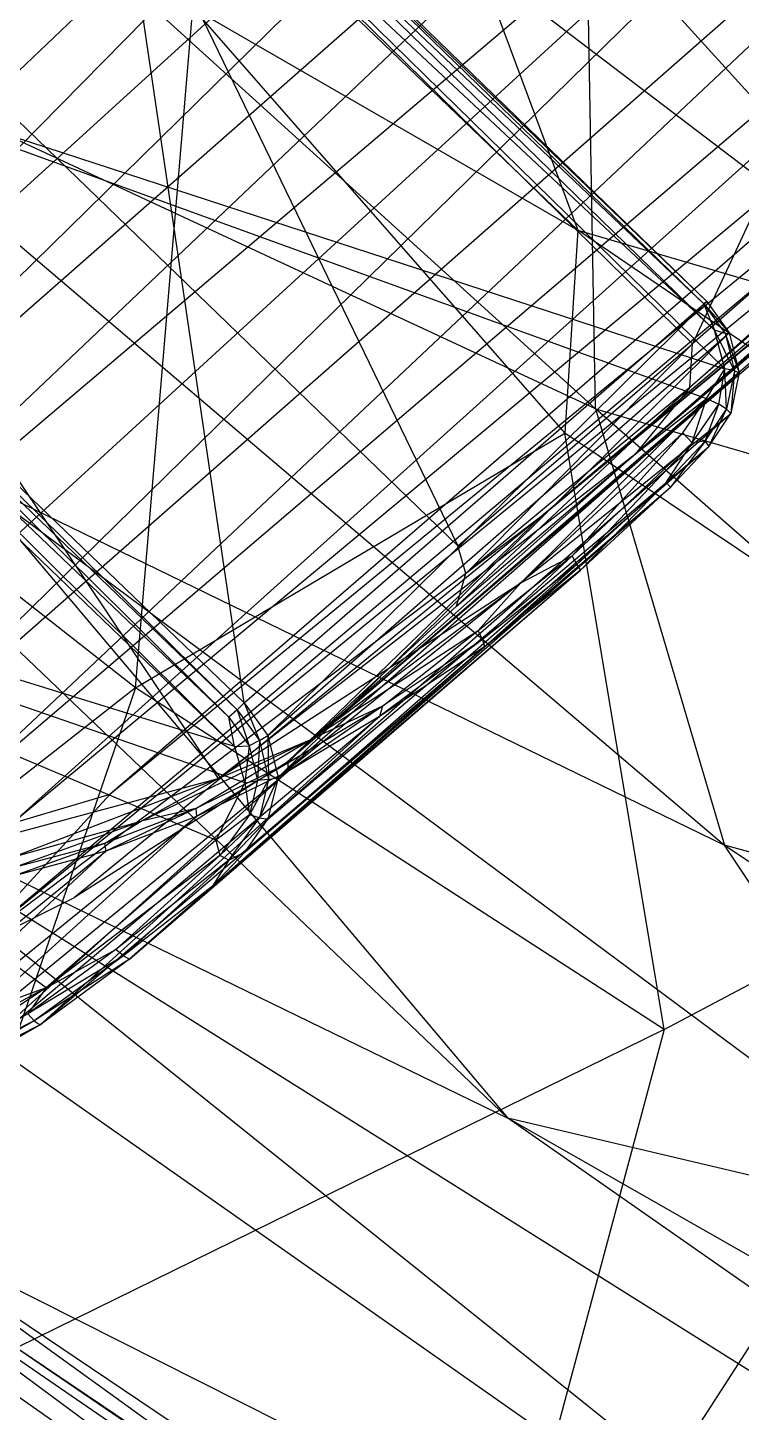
# Model space of a CAD drawing. Extents: x 11992 to 29481, y -6727 to 6811.
# Drawn here: x 17002.15 to 17025.23, y -2092.45 to -2047.7 of the extents above; entities that cross this region are included whole.
import ezdxf

# ---------------------------------------------------------------- set-up
doc = ezdxf.new("R2010")
doc.units = 0
doc.header["$MEASUREMENT"] = 0
doc.layers.get('0').update_dxf_attribs({"color": 8, "linetype": 'CONTINUOUS'})
doc.layers.add('zoylight 5回路', color=4, linetype='CONTINUOUS')

msp = doc.modelspace()

# ---------------------------------------------------------------- linework, layer by layer
for p, q in [((17061.302, -1977.135, -2067.171), (17023.643, -2057.915, -2361.453)), ((17086.884, -2002.734, -2067.229), (17023.556, -2059.334, -2362.908)), ((17086.884, -2002.734, -2067.229), (17023.643, -2057.915, -2361.453)), ((17087.116, -2003.934, -2067.295), (17021.79, -2061.489, -2366.886)), ((17087.116, -2003.934, -2067.295), (17023.556, -2059.334, -2362.908)), ((17086.35, -2005.136, -2067.105), (17021.79, -2061.489, -2366.886)), ((17038.254, -2014.583, -2066.634), (16987.306, -2062.885, -2361.664)), ((17038.254, -2014.583, -2066.634), (16987.906, -2065.765, -2361.828)), ((17040.011, -2018.333, -2066.99), (16987.906, -2065.765, -2361.828)), ((17040.011, -2018.333, -2066.99), (16989.072, -2068.32, -2361.805)), ((17042.572, -2021.329, -2066.628), (16989.072, -2068.32, -2361.805)), ((17042.572, -2021.329, -2066.628), (16990.714, -2070.524, -2361.881)), ((17068.923, -2021.947, -2067.098), (17018.741, -2063.507, -2326.73)), ((17045.709, -2023.903, -2066.654), (16990.714, -2070.524, -2361.881)), ((17045.709, -2023.903, -2066.654), (16992.914, -2072.227, -2361.681)), ((17045.709, -2023.903, -2066.654), (16995.434, -2073.143, -2361.219)), ((17065.18, -2024.412, -2067.085), (17000.14, -2077.571, -2399.003)), ((17065.18, -2024.412, -2067.085), (17018.741, -2063.507, -2326.73)), ((17049.328, -2025.846, -2066.996), (16995.434, -2073.143, -2361.219)), ((17049.328, -2025.846, -2066.996), (16998.516, -2073.677, -2361.137)), ((17061.288, -2026.141, -2067.066), (17000.14, -2077.571, -2399.003)), ((17061.288, -2026.141, -2067.066), (17004.802, -2072.484, -2359.407)), ((17053.415, -2026.864, -2066.648), (16998.516, -2073.677, -2361.137)), ((17053.415, -2026.864, -2066.648), (17001.648, -2073.422, -2360.337)), ((17057.461, -2027.005, -2066.665), (17001.648, -2073.422, -2360.337)), ((17057.461, -2027.005, -2066.665), (17004.802, -2072.484, -2359.407)), ((17061.103, -2027.83, -2162.831), (17010.543, -2071.442, -2399.008)), ((17061.103, -2027.83, -2162.831), (17021.79, -2061.489, -2366.886)), ((17002.761, -2037.269, -2361.888), (17024.689, -2058.728, -2361.891)), ((17002.761, -2037.269, -2361.888), (17024.359, -2057.474, -2361.98)), ((17003.584, -2037.259, -2361.984), (17024.359, -2057.474, -2361.98)), ((17024, -2056.612, -2362.175), (17003.584, -2037.259, -2361.984)), ((17009.156, -2069.524, -2436.764), (17004.427, -2037.463, -2362.558)), ((17004.427, -2037.463, -2362.558), (17024.106, -2056.551, -2362.546)), ((17003.16, -2037.836, -2360.973), (17016.061, -2064.446, -2399.007)), ((17003.16, -2037.836, -2360.973), (17023.643, -2057.915, -2361.453)), ((17004.366, -2037.571, -2362.176), (17024.106, -2056.551, -2362.546)), ((17004.366, -2037.571, -2362.176), (17024, -2056.612, -2362.175)), ((17047.609, -2039.667, -2194.54), (17010.543, -2071.442, -2399.008)), ((17018.741, -2063.507, -2326.73), (17047.609, -2039.667, -2194.54)), ((17017.681, -2082.94, -1717.375), (16973.499, -2040.779, -1711.7)), ((17019.936, -2054.244, -2052.918), (17006.678, -2041.523, -2054.471)), ((17020.515, -2060.023, -1734.917), (17001.58, -2042.862, -1732.218)), ((17020.231, -2044.072, -1756.476), (17039.864, -2065.669, -1749.149)), ((17020.515, -2060.023, -1734.917), (17020.231, -2044.072, -1756.476)), ((17016.061, -2064.446, -2399.007), (16996.137, -2045.211, -2399.006)), ((17016.741, -2045.667, -2060.705), (17019.936, -2054.244, -2052.918)), ((17016.741, -2045.667, -2060.705), (17033.069, -2058.097, -2060.727)), ((17020.515, -2060.023, -1734.917), (16993.179, -2047.329, -1720.574)), ((16993.179, -2047.329, -1720.574), (17024.684, -2074.118, -1724.889)), ((17005.637, -2069.034, -1911.244), (17007.489, -2047.074, -2042.029)), ((17007.489, -2047.074, -2042.029), (17019.514, -2060.805, -2023.132)), ((17007.489, -2047.074, -2042.029), (17019.936, -2054.244, -2052.918)), ((16992.349, -2048.186, -2361.501), (17008.315, -2071.961, -2361.481)), ((16992.349, -2048.186, -2361.501), (17024.097, -2059.689, -2361.716)), ((16992.349, -2048.186, -2361.501), (17024.689, -2058.728, -2361.891)), ((17008.839, -2070.933, -2437.356), (16989.511, -2051.752, -2437.304)), ((17008.654, -2069.987, -2437.31), (16989.511, -2051.752, -2437.304)), ((17008.839, -2070.933, -2437.356), (16989.283, -2052.155, -2437.35)), ((17008.927, -2069.75, -2437.136), (16990.505, -2052.062, -2437.136)), ((16990.505, -2052.062, -2437.136), (17008.654, -2069.987, -2437.31)), ((17008.927, -2069.75, -2437.136), (16990.719, -2051.834, -2436.776)), ((17009.156, -2069.524, -2436.764), (16990.719, -2051.834, -2436.776)), ((17019.936, -2054.244, -2052.918), (17019.514, -2060.805, -2023.132)), ((17038.328, -2066.754, -2053.265), (17019.936, -2054.244, -2052.918)), ((17019.936, -2054.244, -2052.918), (17033.069, -2058.097, -2060.727)), ((17009.156, -2069.524, -2436.764), (17024.106, -2056.551, -2362.546)), ((17009.919, -2070.575, -2436.749), (17024.106, -2056.551, -2362.546)), ((17024, -2056.612, -2362.175), (17024.106, -2056.551, -2362.546)), ((17024, -2056.612, -2362.175), (17024.836, -2057.565, -2362.533)), ((17024, -2056.612, -2362.175), (17024.705, -2057.583, -2362.163)), ((17024, -2056.612, -2362.175), (17024.359, -2057.474, -2361.98)), ((17024.106, -2056.551, -2362.546), (17024.836, -2057.565, -2362.533)), ((17009.919, -2070.575, -2436.749), (17024.836, -2057.565, -2362.533)), ((17010.249, -2071.932, -2436.65), (17024.836, -2057.565, -2362.533)), ((17024.689, -2058.728, -2361.891), (17024.359, -2057.474, -2361.98)), ((17024.705, -2057.583, -2362.163), (17024.359, -2057.474, -2361.98)), ((17025.01, -2058.791, -2362.092), (17024.359, -2057.474, -2361.98)), ((17024.705, -2057.583, -2362.163), (17024.836, -2057.565, -2362.533)), ((17024.705, -2057.583, -2362.163), (17025.156, -2058.846, -2362.454)), ((17024.705, -2057.583, -2362.163), (17025.01, -2058.791, -2362.092)), ((17024.836, -2057.565, -2362.533), (17025.156, -2058.846, -2362.454)), ((17016.061, -2064.446, -2399.007), (17023.643, -2057.915, -2361.453)), ((17016.315, -2065.337, -2399.008), (17023.643, -2057.915, -2361.453)), ((17023.556, -2059.334, -2362.908), (17023.643, -2057.915, -2361.453)), ((17005.637, -2069.034, -1911.244), (16991.758, -2058.192, -1899.026)), ((17010.249, -2071.932, -2436.65), (17025.156, -2058.846, -2362.454)), ((17024.097, -2059.689, -2361.716), (17024.689, -2058.728, -2361.891)), ((17024.495, -2059.873, -2361.781), (17024.689, -2058.728, -2361.891)), ((17024.751, -2060.03, -2361.967), (17024.689, -2058.728, -2361.891)), ((17025.01, -2058.791, -2362.092), (17024.689, -2058.728, -2361.891)), ((17025.01, -2058.791, -2362.092), (17024.751, -2060.03, -2361.967)), ((17025.01, -2058.791, -2362.092), (17024.886, -2060.166, -2362.348)), ((17025.156, -2058.846, -2362.454), (17024.886, -2060.166, -2362.348)), ((17025.01, -2058.791, -2362.092), (17025.156, -2058.846, -2362.454)), ((17023.556, -2059.334, -2362.908), (17016.013, -2066.393, -2399.009)), ((17023.556, -2059.334, -2362.908), (17016.315, -2065.337, -2399.008)), ((17023.556, -2059.334, -2362.908), (17021.79, -2061.489, -2366.886)), ((17008.315, -2071.961, -2361.481), (17024.097, -2059.689, -2361.716)), ((17018.097, -2065.642, -2361.542), (17024.097, -2059.689, -2361.716)), ((17023.331, -2060.8, -2361.599), (17024.097, -2059.689, -2361.716)), ((17023.641, -2061.117, -2361.663), (17024.097, -2059.689, -2361.716)), ((17023.641, -2061.117, -2361.663), (17024.495, -2059.873, -2361.781)), ((17024.053, -2061.064, -2361.869), (17024.495, -2059.873, -2361.781)), ((17024.097, -2059.689, -2361.716), (17024.495, -2059.873, -2361.781)), ((17024.751, -2060.03, -2361.967), (17024.495, -2059.873, -2361.781)), ((17009.921, -2073.278, -2436.518), (17024.886, -2060.166, -2362.348)), ((17010.249, -2071.932, -2436.65), (17024.886, -2060.166, -2362.348)), ((17042.066, -2078.91, -1733.583), (17020.515, -2060.023, -1734.917)), ((17020.515, -2060.023, -1734.917), (17039.864, -2065.669, -1749.149)), ((17020.515, -2060.023, -1734.917), (17024.684, -2074.118, -1724.889)), ((17024.053, -2061.064, -2361.869), (17024.751, -2060.03, -2361.967)), ((17024.172, -2061.237, -2362.255), (17024.751, -2060.03, -2361.967)), ((17024.172, -2061.237, -2362.255), (17024.886, -2060.166, -2362.348)), ((17024.751, -2060.03, -2361.967), (17024.886, -2060.166, -2362.348)), ((17005.637, -2069.034, -1911.244), (17019.514, -2060.805, -2023.132)), ((17018.097, -2065.642, -2361.542), (17023.331, -2060.8, -2361.599)), ((17036.99, -2072.507, -2023.833), (17019.514, -2060.805, -2023.132)), ((17022.734, -2080.079, -1923.262), (17019.514, -2060.805, -2023.132)), ((17019.751, -2064.77, -2361.616), (17023.331, -2060.8, -2361.599)), ((17019.751, -2064.77, -2361.616), (17023.641, -2061.117, -2361.663)), ((17019.909, -2065.047, -2361.803), (17023.641, -2061.117, -2361.663)), ((17024.053, -2061.064, -2361.869), (17022.794, -2062.399, -2361.828)), ((17022.794, -2062.399, -2361.828), (17023.641, -2061.117, -2361.663)), ((17024.053, -2061.064, -2361.869), (17022.939, -2062.553, -2362.216)), ((17023.331, -2060.8, -2361.599), (17023.641, -2061.117, -2361.663)), ((17024.053, -2061.064, -2361.869), (17023.641, -2061.117, -2361.663)), ((17024.053, -2061.064, -2361.869), (17024.172, -2061.237, -2362.255)), ((17009.178, -2074.333, -2436.421), (17024.172, -2061.237, -2362.255)), ((17009.921, -2073.278, -2436.518), (17024.172, -2061.237, -2362.255)), ((17021.79, -2061.489, -2366.886), (17010.543, -2071.442, -2399.008)), ((17016.013, -2066.393, -2399.009), (17021.79, -2061.489, -2366.886)), ((17024.172, -2061.237, -2362.255), (17022.939, -2062.553, -2362.216)), ((17008.231, -2073.954, -2437.041), (16979.716, -2061.937, -2436.925)), ((17002.753, -2078.73, -2436.959), (16979.716, -2061.937, -2436.925)), ((17008.839, -2070.933, -2437.356), (16979.716, -2061.937, -2436.925)), ((17009.174, -2072.109, -2437.251), (16979.716, -2061.937, -2436.925)), ((17032.941, -2086.539, -1721.299), (17000.153, -2062.199, -1717.138)), ((17000.153, -2062.199, -1717.138), (17017.681, -2082.94, -1717.375)), ((17000.153, -2062.199, -1717.138), (17024.684, -2074.118, -1724.889)), ((17008.126, -2075.444, -2436.378), (17022.939, -2062.553, -2362.216)), ((17009.178, -2074.333, -2436.421), (17022.939, -2062.553, -2362.216)), ((17022.794, -2062.399, -2361.828), (17019.909, -2065.047, -2361.803)), ((17022.794, -2062.399, -2361.828), (17020.021, -2065.239, -2362.19)), ((17022.939, -2062.553, -2362.216), (17020.021, -2065.239, -2362.19)), ((17022.794, -2062.399, -2361.828), (17022.939, -2062.553, -2362.216)), ((17018.741, -2063.507, -2326.73), (17000.14, -2077.571, -2399.003)), ((17018.741, -2063.507, -2326.73), (17003.669, -2075.814, -2399.006)), ((17018.741, -2063.507, -2326.73), (17010.543, -2071.442, -2399.008)), ((17016.315, -2065.337, -2399.008), (17016.061, -2064.446, -2399.007)), ((17016.715, -2067.188, -2361.591), (17019.751, -2064.77, -2361.616)), ((17016.852, -2067.479, -2361.777), (17019.751, -2064.77, -2361.616)), ((17018.097, -2065.642, -2361.542), (17019.751, -2064.77, -2361.616)), ((17019.909, -2065.047, -2361.803), (17019.751, -2064.77, -2361.616)), ((17005.448, -2077.807, -2436.345), (17020.021, -2065.239, -2362.19)), ((17008.126, -2075.444, -2436.378), (17020.021, -2065.239, -2362.19)), ((17019.909, -2065.047, -2361.803), (17016.852, -2067.479, -2361.777)), ((17019.909, -2065.047, -2361.803), (17016.919, -2067.71, -2362.163)), ((17020.021, -2065.239, -2362.19), (17016.919, -2067.71, -2362.163)), ((17019.909, -2065.047, -2361.803), (17020.021, -2065.239, -2362.19)), ((17008.315, -2071.961, -2361.481), (17018.097, -2065.642, -2361.542)), ((17011.283, -2070.717, -2361.556), (17018.097, -2065.642, -2361.542)), ((17016.013, -2066.393, -2399.009), (17016.315, -2065.337, -2399.008)), ((17018.097, -2065.642, -2361.542), (17016.715, -2067.188, -2361.591)), ((17016.013, -2066.393, -2399.009), (17010.543, -2071.442, -2399.008)), ((17011.283, -2070.717, -2361.556), (17016.715, -2067.188, -2361.591)), ((17016.852, -2067.479, -2361.777), (17013.526, -2069.965, -2362.135)), ((17013.625, -2069.631, -2361.756), (17016.715, -2067.188, -2361.591)), ((17016.852, -2067.479, -2361.777), (17013.625, -2069.631, -2361.756)), ((17016.852, -2067.479, -2361.777), (17016.715, -2067.188, -2361.591)), ((17016.852, -2067.479, -2361.777), (17016.919, -2067.71, -2362.163)), ((17002.556, -2079.921, -2436.311), (17016.919, -2067.71, -2362.163)), ((17005.448, -2077.807, -2436.345), (17016.919, -2067.71, -2362.163)), ((17016.919, -2067.71, -2362.163), (17013.526, -2069.965, -2362.135)), ((17005.637, -2069.034, -1911.244), (16986.677, -2083.917, -1748.695)), ((17005.637, -2069.034, -1911.244), (16997.631, -2092.401, -1751.728)), ((17022.734, -2080.079, -1923.262), (17005.637, -2069.034, -1911.244)), ((17008.927, -2069.75, -2437.136), (17009.156, -2069.524, -2436.764)), ((17009.156, -2069.524, -2436.764), (17009.919, -2070.575, -2436.749)), ((17009.156, -2069.524, -2436.764), (17009.643, -2070.743, -2437.121)), ((17013.625, -2069.631, -2361.756), (17010.563, -2071.473, -2361.738)), ((17013.625, -2069.631, -2361.756), (17010.565, -2071.741, -2362.122)), ((17013.625, -2069.631, -2361.756), (17011.283, -2070.717, -2361.556)), ((17013.625, -2069.631, -2361.756), (17013.526, -2069.965, -2362.135)), ((16999.592, -2081.638, -2436.296), (17013.526, -2069.965, -2362.135)), ((17002.556, -2079.921, -2436.311), (17013.526, -2069.965, -2362.135)), ((17008.927, -2069.75, -2437.136), (17008.654, -2069.987, -2437.31)), ((17008.839, -2070.933, -2437.356), (17008.654, -2069.987, -2437.31)), ((17008.654, -2069.987, -2437.31), (17009.317, -2070.907, -2437.296)), ((17008.927, -2069.75, -2437.136), (17009.643, -2070.743, -2437.121)), ((17008.927, -2069.75, -2437.136), (17009.317, -2070.907, -2437.296)), ((17013.526, -2069.965, -2362.135), (17010.565, -2071.741, -2362.122)), ((17009.643, -2070.743, -2437.121), (17009.919, -2070.575, -2436.749)), ((17009.919, -2070.575, -2436.749), (17010.249, -2071.932, -2436.65)), ((17009.919, -2070.575, -2436.749), (17009.94, -2071.998, -2437.037)), ((16986.961, -2070.736, -1714.131), (17038.858, -2107.121, -1719.945)), ((17005.82, -2073.34, -2361.508), (17011.283, -2070.717, -2361.556)), ((17007.593, -2072.938, -2361.71), (17011.283, -2070.717, -2361.556)), ((17008.315, -2071.961, -2361.481), (17011.283, -2070.717, -2361.556)), ((17008.839, -2070.933, -2437.356), (17009.317, -2070.907, -2437.296)), ((17008.839, -2070.933, -2437.356), (17009.174, -2072.109, -2437.251)), ((17009.317, -2070.907, -2437.296), (17009.174, -2072.109, -2437.251)), ((17009.643, -2070.743, -2437.121), (17009.317, -2070.907, -2437.296)), ((17009.317, -2070.907, -2437.296), (17009.583, -2072.03, -2437.214)), ((17009.643, -2070.743, -2437.121), (17009.583, -2072.03, -2437.214)), ((17009.643, -2070.743, -2437.121), (17009.94, -2071.998, -2437.037)), ((17010.563, -2071.473, -2361.738), (17011.283, -2070.717, -2361.556)), ((17010.543, -2071.442, -2399.008), (17003.669, -2075.814, -2399.006)), ((17010.563, -2071.473, -2361.738), (17007.593, -2072.938, -2361.71)), ((17010.563, -2071.473, -2361.738), (17007.611, -2073.196, -2362.095)), ((17010.563, -2071.473, -2361.738), (17010.565, -2071.741, -2362.122)), ((16994.724, -2071.782, -1714.023), (17063.676, -2115.075, -1721.321)), ((16994.724, -2071.782, -1714.023), (17038.858, -2107.121, -1719.945)), ((16994.724, -2071.782, -1714.023), (17017.681, -2082.94, -1717.375)), ((16996.568, -2083.203, -2436.274), (17010.565, -2071.741, -2362.122)), ((16999.511, -2074.323, -2361.354), (17008.315, -2071.961, -2361.481)), ((16999.592, -2081.638, -2436.296), (17010.565, -2071.741, -2362.122)), ((17001.658, -2074.512, -2361.449), (17008.315, -2071.961, -2361.481)), ((17005.82, -2073.34, -2361.508), (17008.315, -2071.961, -2361.481)), ((17010.565, -2071.741, -2362.122), (17007.611, -2073.196, -2362.095)), ((17010.249, -2071.932, -2436.65), (17009.648, -2073.237, -2436.9)), ((17010.249, -2071.932, -2436.65), (17009.921, -2073.278, -2436.518)), ((17009.94, -2071.998, -2437.037), (17010.249, -2071.932, -2436.65)), ((17009.174, -2072.109, -2437.251), (17008.231, -2073.954, -2437.041)), ((17009.174, -2072.109, -2437.251), (17009.583, -2072.03, -2437.214)), ((17009.174, -2072.109, -2437.251), (17009.321, -2073.139, -2437.082)), ((17009.94, -2071.998, -2437.037), (17009.321, -2073.139, -2437.082)), ((17009.583, -2072.03, -2437.214), (17009.321, -2073.139, -2437.082)), ((17009.94, -2071.998, -2437.037), (17009.583, -2072.03, -2437.214)), ((17009.94, -2071.998, -2437.037), (17009.648, -2073.237, -2436.9)), ((17000.14, -2077.571, -2399.003), (17004.802, -2072.484, -2359.407)), ((17004.802, -2072.484, -2359.407), (17001.648, -2073.422, -2360.337)), ((17016.065, -2104.914, -1753.82), (17036.99, -2072.507, -2023.833)), ((17022.734, -2080.079, -1923.262), (17036.99, -2072.507, -2023.833)), ((16993.774, -2084.408, -2436.253), (17007.611, -2073.196, -2362.095)), ((16996.568, -2083.203, -2436.274), (17007.611, -2073.196, -2362.095)), ((17007.593, -2072.938, -2361.71), (17004.634, -2074.065, -2361.678)), ((17007.593, -2072.938, -2361.71), (17004.68, -2074.316, -2362.064)), ((17007.611, -2073.196, -2362.095), (17004.68, -2074.316, -2362.064)), ((17007.593, -2072.938, -2361.71), (17005.82, -2073.34, -2361.508)), ((17007.593, -2072.938, -2361.71), (17007.611, -2073.196, -2362.095)), ((17009.321, -2073.139, -2437.082), (17008.231, -2073.954, -2437.041)), ((17009.321, -2073.139, -2437.082), (17008.366, -2074.449, -2436.97)), ((17009.648, -2073.237, -2436.9), (17008.366, -2074.449, -2436.97)), ((17008.652, -2074.607, -2436.789), (17009.648, -2073.237, -2436.9)), ((17008.652, -2074.607, -2436.789), (17009.921, -2073.278, -2436.518)), ((17009.178, -2074.333, -2436.421), (17009.921, -2073.278, -2436.518)), ((17009.648, -2073.237, -2436.9), (17009.321, -2073.139, -2437.082)), ((17009.648, -2073.237, -2436.9), (17009.921, -2073.278, -2436.518)), ((17001.658, -2074.512, -2361.449), (17005.82, -2073.34, -2361.508)), ((17001.674, -2074.849, -2361.632), (17005.82, -2073.34, -2361.508)), ((17004.634, -2074.065, -2361.678), (17005.82, -2073.34, -2361.508)), ((17004.634, -2074.065, -2361.678), (17001.674, -2074.849, -2361.632)), ((17004.634, -2074.065, -2361.678), (17001.678, -2075.118, -2362.017)), ((17008.231, -2073.954, -2437.041), (17002.753, -2078.73, -2436.959)), ((17004.634, -2074.065, -2361.678), (17004.68, -2074.316, -2362.064)), ((17008.231, -2073.954, -2437.041), (17008.366, -2074.449, -2436.97)), ((17024.684, -2074.118, -1724.889), (17051.184, -2091.851, -1726.586)), ((17042.066, -2078.91, -1733.583), (17024.684, -2074.118, -1724.889)), ((17032.941, -2086.539, -1721.299), (17024.684, -2074.118, -1724.889)), ((16991.072, -2085.363, -2436.232), (17004.68, -2074.316, -2362.064)), ((16993.774, -2084.408, -2436.253), (17004.68, -2074.316, -2362.064)), ((17004.68, -2074.316, -2362.064), (17001.678, -2075.118, -2362.017)), ((17008.366, -2074.449, -2436.97), (17002.753, -2078.73, -2436.959)), ((17008.366, -2074.449, -2436.97), (17005.005, -2077.489, -2436.919)), ((17008.652, -2074.607, -2436.789), (17005.005, -2077.489, -2436.919)), ((17008.652, -2074.607, -2436.789), (17005.249, -2077.691, -2436.732)), ((17008.126, -2075.444, -2436.378), (17009.178, -2074.333, -2436.421)), ((17008.652, -2074.607, -2436.789), (17008.126, -2075.444, -2436.378)), ((17008.652, -2074.607, -2436.789), (17008.366, -2074.449, -2436.97)), ((17008.652, -2074.607, -2436.789), (17009.178, -2074.333, -2436.421)), ((17008.126, -2075.444, -2436.378), (17005.249, -2077.691, -2436.732)), ((17008.126, -2075.444, -2436.378), (17005.448, -2077.807, -2436.345)), ((17000.14, -2077.571, -2399.003), (17003.669, -2075.814, -2399.006)), ((17005.005, -2077.489, -2436.919), (17002.158, -2079.568, -2436.886)), ((17005.249, -2077.691, -2436.732), (17002.158, -2079.568, -2436.886)), ((17005.249, -2077.691, -2436.732), (17002.365, -2079.799, -2436.697)), ((17002.753, -2078.73, -2436.959), (17005.005, -2077.489, -2436.919)), ((17005.249, -2077.691, -2436.732), (17005.005, -2077.489, -2436.919)), ((17005.249, -2077.691, -2436.732), (17005.448, -2077.807, -2436.345)), ((17005.448, -2077.807, -2436.345), (17002.365, -2079.799, -2436.697)), ((17005.448, -2077.807, -2436.345), (17002.556, -2079.921, -2436.311)), ((17002.753, -2078.73, -2436.959), (16984.273, -2085.435, -2436.764)), ((17002.753, -2078.73, -2436.959), (16994.95, -2082.946, -2436.907)), ((17002.753, -2078.73, -2436.959), (16997.396, -2082.262, -2436.855)), ((17002.753, -2078.73, -2436.959), (17002.158, -2079.568, -2436.886)), ((17002.158, -2079.568, -2436.886), (16997.396, -2082.262, -2436.855)), ((17002.365, -2079.799, -2436.697), (16997.396, -2082.262, -2436.855)), ((17002.365, -2079.799, -2436.697), (16999.273, -2081.586, -2436.675)), ((17002.556, -2079.921, -2436.311), (16999.273, -2081.586, -2436.675)), ((17002.556, -2079.921, -2436.311), (16999.592, -2081.638, -2436.296)), ((17002.365, -2079.799, -2436.697), (17002.158, -2079.568, -2436.886)), ((17002.365, -2079.799, -2436.697), (17002.556, -2079.921, -2436.311)), ((17022.734, -2080.079, -1923.262), (16997.631, -2092.401, -1751.728)), ((17022.734, -2080.079, -1923.262), (17016.065, -2104.914, -1753.82)), ((16985.912, -2080.746, -1716.473), (17024.077, -2107.538, -1720.701)), ((17065.436, -2110.211, -1721.693), (17017.681, -2082.94, -1717.375)), ((17063.676, -2115.075, -1721.321), (17017.681, -2082.94, -1717.375)), ((17032.941, -2086.539, -1721.299), (17017.681, -2082.94, -1717.375)), ((17025.296, -2105.2, -1720.894), (16996.249, -2085.676, -1717.681)), ((16996.249, -2085.676, -1717.681), (17038.858, -2107.121, -1719.945)), ((16996.249, -2085.676, -1717.681), (17017.325, -2100.83, -1720.894)), ((17018.076, -2101.849, -1720.325), (16994.727, -2085.872, -1717.665)), ((17024.077, -2107.538, -1720.701), (16994.727, -2085.872, -1717.665)), ((17017.325, -2100.83, -1720.894), (17001.836, -2090.395, -1719.2)), ((17013.837, -2098.56, -1720.53), (17001.839, -2090.403, -1719.206))]:
    msp.add_line(p, q)
at = {"layer": 'zoylight 5回路', "linetype": 'Continuous'}
msp.add_arc((14387.583, -2458.143), 2720.769, 343.339772, 16.274891, dxfattribs=at)

doc.saveas('drawing.dxf')
